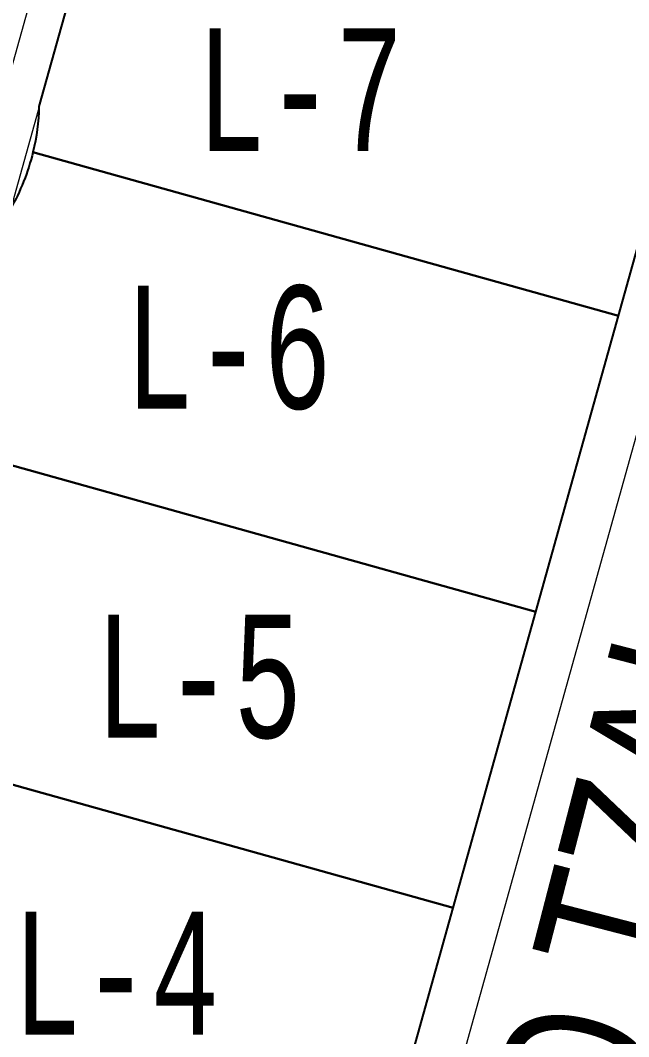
# Model space of a CAD drawing. Header units: millimetres. Extents: x 474016 to 477875, y 2288607 to 2292200.
# Drawn here: x 474482.53 to 474507.28, y 2289259.43 to 2289300.76 of the extents above; entities that cross this region are included whole.
import ezdxf
from ezdxf.enums import TextEntityAlignment as Align

# ---------------------------------------------------------------- set-up
doc = ezdxf.new("R2010")
doc.units = ezdxf.units.MM
doc.header["$LTSCALE"] = 50
doc.layers.add('BANQUETA', color=251, linetype='Continuous', lineweight=5)
doc.layers.add('vialidad', color=5, linetype='Continuous', lineweight=13)
doc.layers.add('CVL_LOTIF', color=1, linetype='Continuous')
doc.layers.add('MZ Y LT', color=7, linetype='Continuous', lineweight=13, true_color=0x0d2bf2)
doc.styles.add('MONOTXT4', font='MONOTXT4.shx', dxfattribs={"width": 0.55})
doc.styles.get("Standard").update_dxf_attribs({"font": 'arial.ttf'})

msp = doc.modelspace()

# ---------------------------------------------------------------- linework, layer by layer
at = {"layer": 'BANQUETA'}
msp.add_lwpolyline([(474526.277, 2289446.303), (474545.981, 2289430.238, -0.298203), (474547.305, 2289426.061), (474489.146, 2289217.897, -0.414214), (474484.217, 2289215.121), (474462.547, 2289221.176, -0.414214), (474461.159, 2289223.64), (474523.087, 2289445.291, -0.540591)], format="xyb", close=True, dxfattribs=at)
for points in [[(474545.732, 2289427.861), (474486.682, 2289216.509)], [(474496.24, 2289343.626), (474462.604, 2289223.237)]]:
    msp.add_lwpolyline(points, dxfattribs=at)
at = {"layer": 'CVL_LOTIF'}
for points in [[(474510.227, 2289300.782), (474486.149, 2289307.509), (474483.284, 2289297.255, -0.053245), (474483.041, 2289295.399), (474506.863, 2289288.743)], [(474483.041, 2289295.399, -0.071394), (474482.115, 2289293.072), (474479.422, 2289283.431), (474503.5, 2289276.704), (474506.863, 2289288.743)]]:
    msp.add_lwpolyline(points, format="xyb", close=True, dxfattribs=at)
for points in [[(474503.5, 2289276.704), (474479.422, 2289283.431), (474476.058, 2289271.392), (474500.136, 2289264.665)], [(474500.136, 2289264.665), (474476.058, 2289271.392), (474472.695, 2289259.353), (474496.772, 2289252.626)]]:
    msp.add_lwpolyline(points, close=True, dxfattribs=at)

# ---------------------------------------------------------------- texts
at = {"layer": 'MZ Y LT', "lineweight": 13, "style": 'MONOTXT4', "width": 0.65}
for s, p in [('L-7', (474493.913, 2289297.938)), ('L-6', (474490.988, 2289287.47)), ('L-5', (474489.779, 2289274.048)), ('L-4', (474486.415, 2289262.009))]:
    msp.add_text(s, height=5, dxfattribs=at).set_placement(p, align=Align.MIDDLE)
at = {"layer": 'vialidad', "color": 5, "lineweight": 13, "width": 0.75}
msp.add_text('SENDERO TZALAM', height=6, rotation=75.4862, dxfattribs=at).set_placement((474505.222, 2289258.223), align=Align.MIDDLE)

doc.saveas('drawing.dxf')
